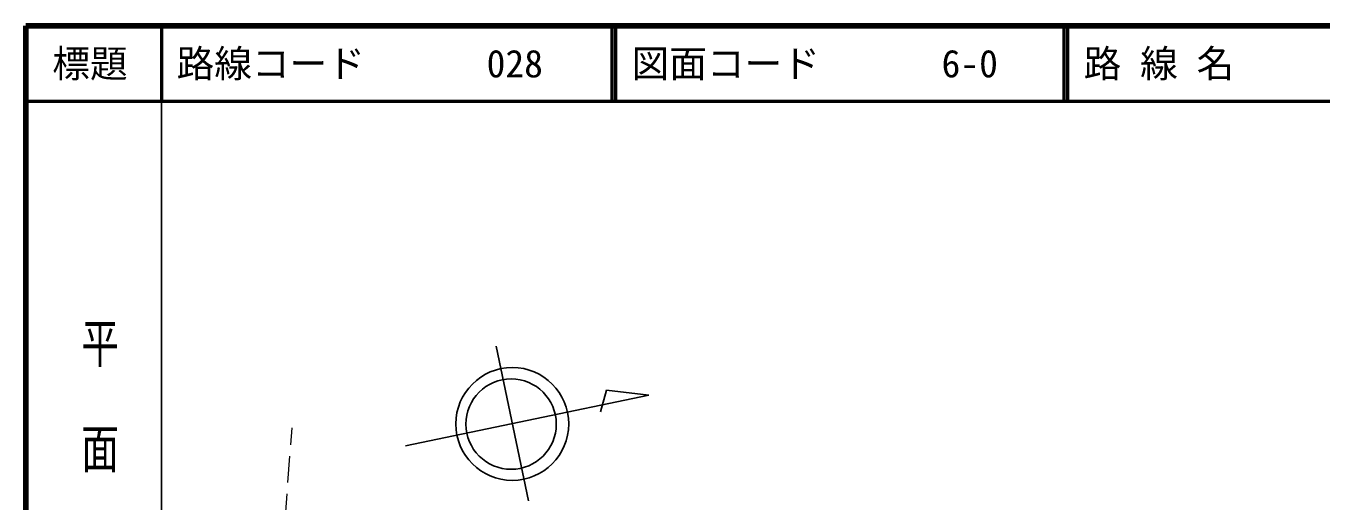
# Model space of a CAD drawing. Units: millimetres, scale not verified. Extents: x 40000 to 680000, y 20000 to 380000.
# Drawn here: x 40000 to 211892, y 316906 to 380000 of the extents above; entities that cross this region are included whole.
import ezdxf
from ezdxf.enums import TextEntityAlignment as Align

# ---------------------------------------------------------------- set-up
doc = ezdxf.new("R2010")
doc.units = ezdxf.units.MM
doc.header["$LTSCALE"] = 1000
doc.linetypes.add('CHAIN', pattern=[18.5, 12, -1.5, 3.5, -1.5])
for name, color, linetype, lineweight in [('M-BGD', 7, 'Continuous', 25), ('M-BMK', 2, 'CHAIN', 13), ('M-TTL', 2, 'Continuous', 140), ('M-TTL-BAND', 7, 'Continuous', 25), ('M-TTL-LINE', 7, 'Continuous', 50)]:
    doc.layers.add(name, color=color, linetype=linetype, lineweight=lineweight)
doc.layers.add('M-TTL-TXT', color=7, linetype='Continuous')
doc.styles.add('@ＭＳ ゴシック', font='')
doc.styles.add('ＭＳ ゴシック', font='')
doc.styles.get('@ＭＳ ゴシック').set_extended_font_data('@MS Gothic')
doc.styles.get('ＭＳ ゴシック').set_extended_font_data('MS Gothic')

msp = doc.modelspace()

# ---------------------------------------------------------------- linework, layer by layer
at = {"layer": 'M-BGD'}
for p, q in [((102397, 337464), (106689, 316926)), ((90362, 324231), (122664, 330983)), ((117042, 331651), (116274, 328753)), ((122664, 330983), (117042, 331651))]:
    msp.add_line(p, q, dxfattribs=at)
for centre, radius in [((104552, 327154), 7493), ((104395, 327130), 5995)]:
    msp.add_circle(centre, radius, dxfattribs=at)
at = {"layer": 'M-BMK'}
msp.add_line((72352, 287480), (75327, 326617), dxfattribs=at)
at = {"layer": 'M-TTL'}
for p, q in [((40000, 380000), (40000, 20000)), ((680000, 380000), (40000, 380000))]:
    msp.add_line(p, q, dxfattribs=at)
at = {"layer": 'M-TTL-BAND'}
msp.add_line((58000, 370000), (58000, 20000), dxfattribs=at)
at = {"layer": 'M-TTL-LINE'}
for p, q in [((58000, 380000), (58000, 370000)), ((117750, 380000), (117750, 370000)), ((118250, 380000), (118250, 370000)), ((177750, 380000), (177750, 370000)), ((178250, 380000), (178250, 370000)), ((40000, 370000), (680000, 370000))]:
    msp.add_line(p, q, dxfattribs=at)

# ---------------------------------------------------------------- texts
at = {"layer": 'M-TTL-BAND', "style": '@ＭＳ ゴシック', "width": 1.4}
msp.add_text('平  面  図', height=3666, rotation=270, dxfattribs=at).set_placement((49777, 306475), align=Align.MIDDLE_RIGHT)
at = {"layer": 'M-TTL-TXT', "style": 'ＭＳ ゴシック'}
msp.add_text('標題', height=3666, dxfattribs=at).set_placement((48500, 375000), align=Align.MIDDLE_CENTER)
for s, p in [('路線コード', (60000, 375000)), ('028', (101142, 375000)), ('図面コード', (120380, 375000)), ('6-0', (161521, 375000)), ('路 線 名', (180380, 375000))]:
    msp.add_text(s, height=3666, dxfattribs=at).set_placement(p, align=Align.MIDDLE_LEFT)

doc.saveas('drawing.dxf')
